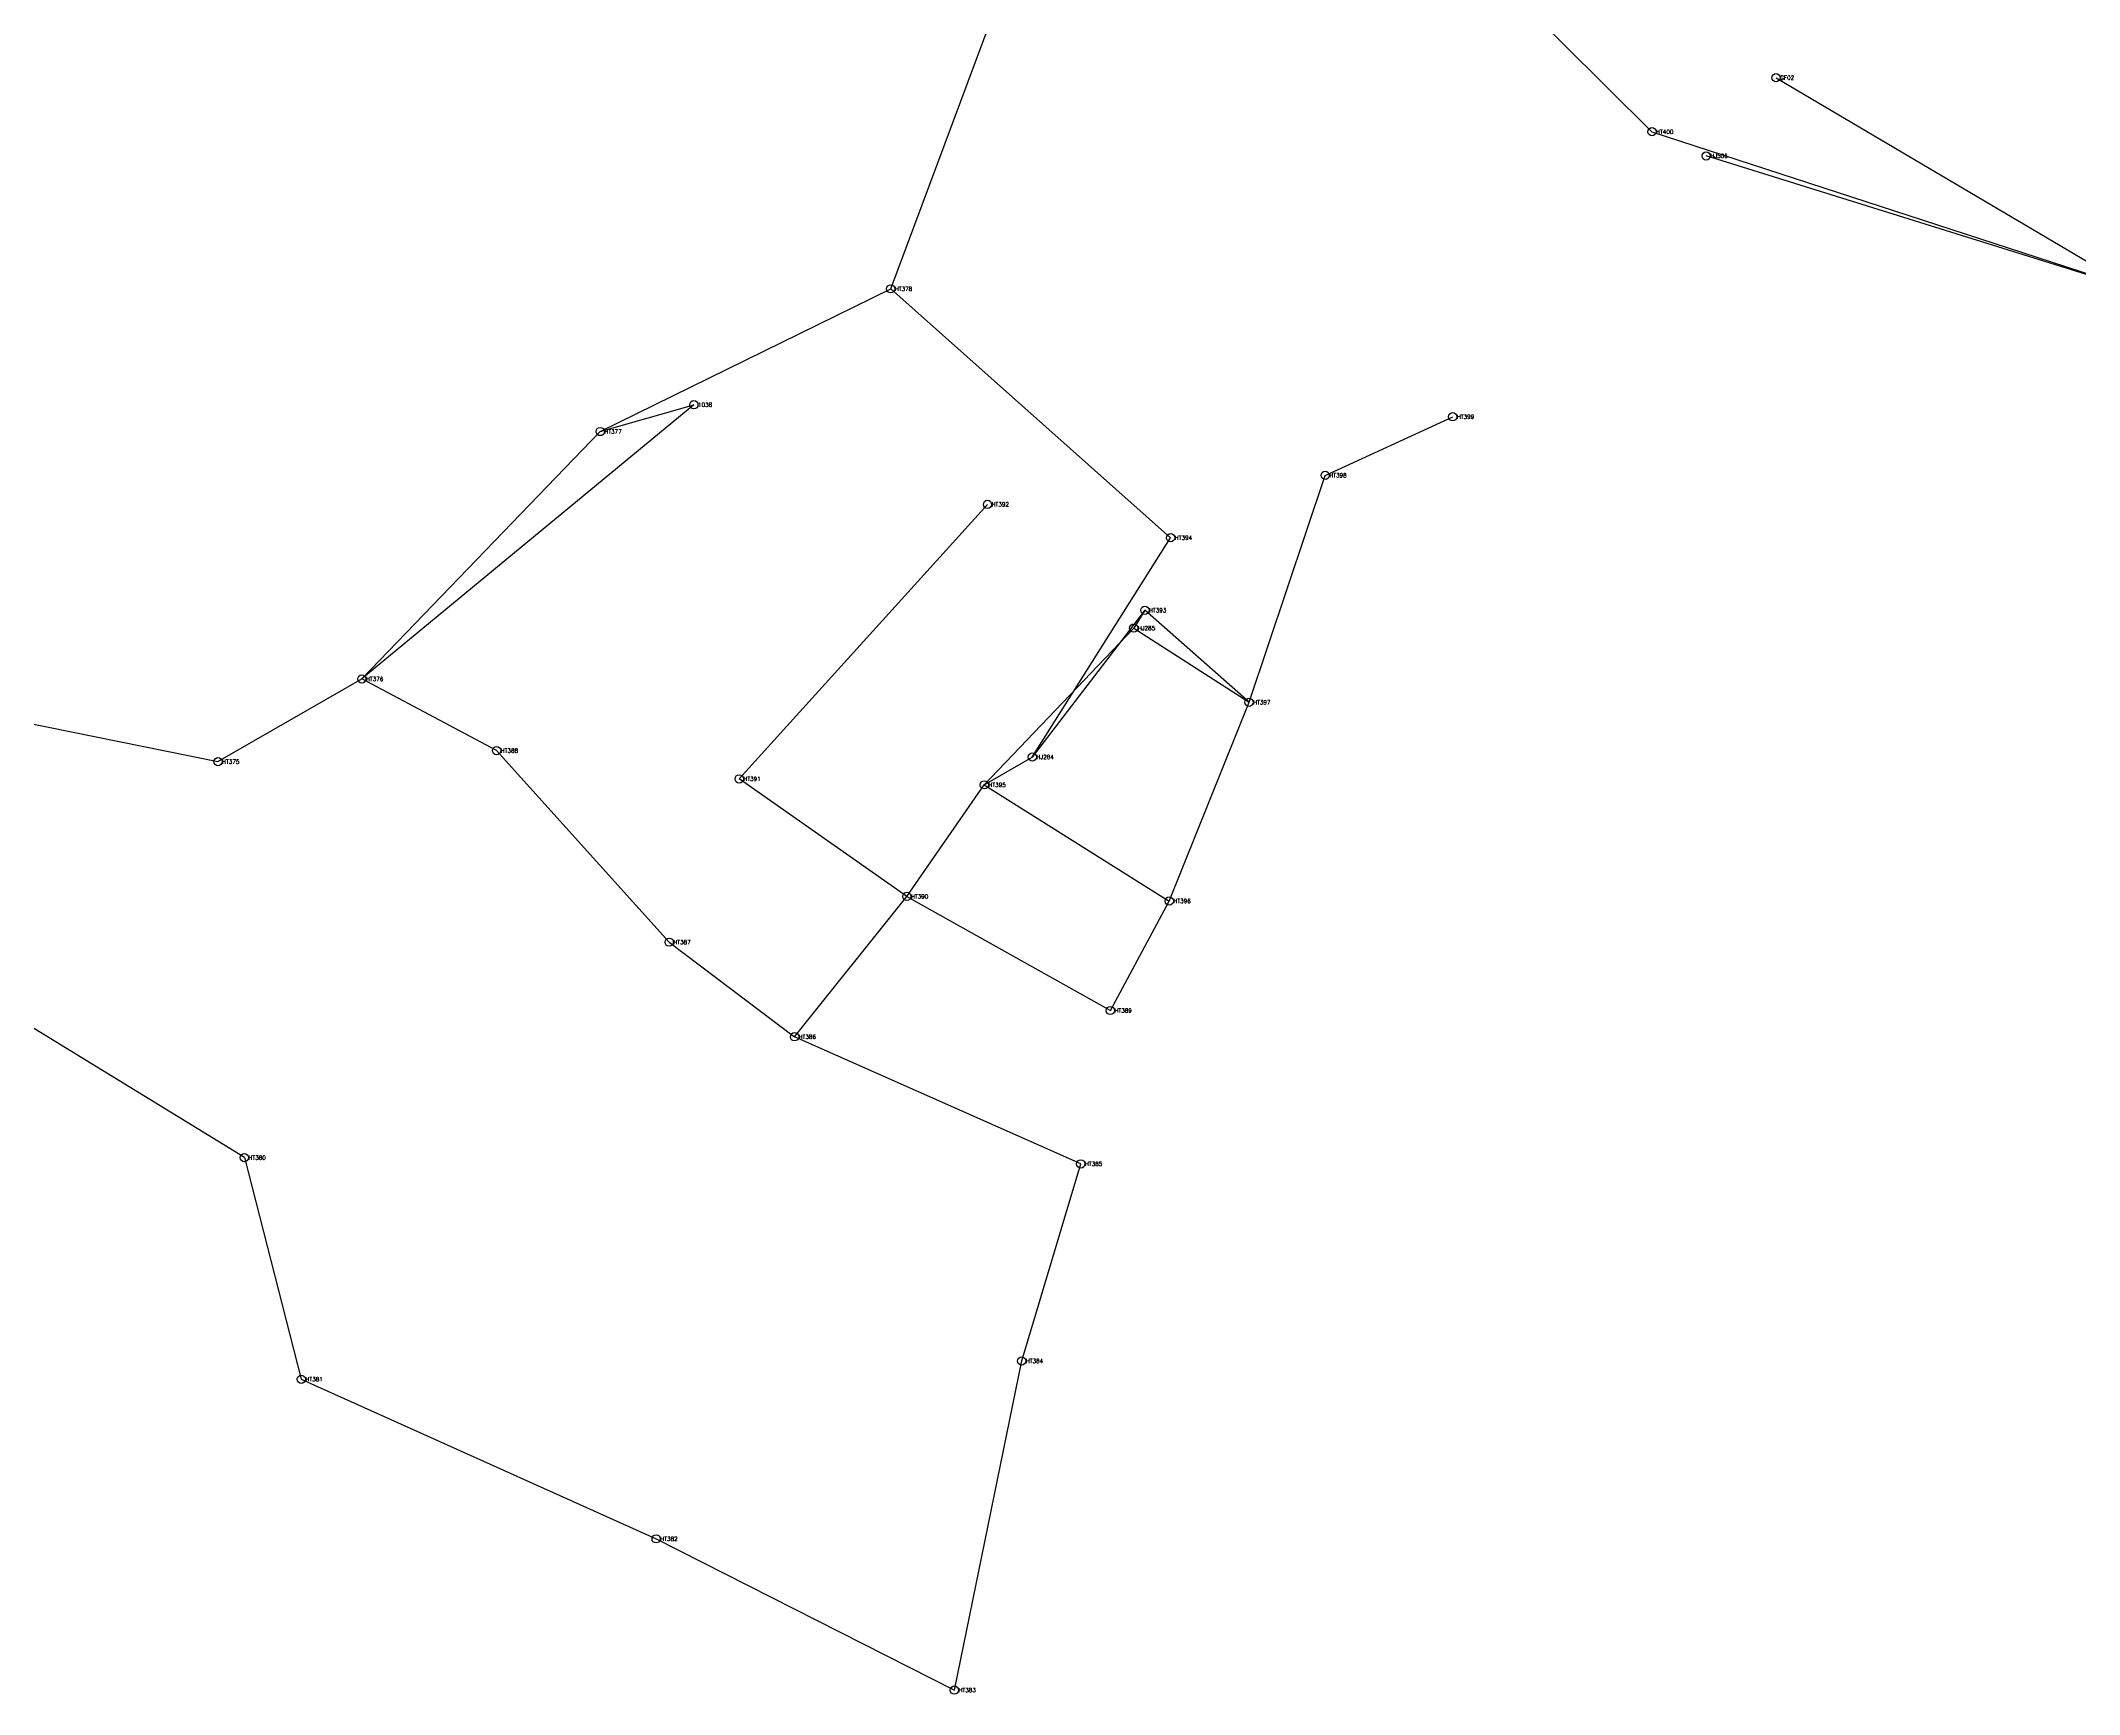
# Model space of a CAD drawing. Extents: x 249003 to 251270, y 2746050 to 2748778.
# Drawn here: x 249688.1 to 250181.7, y 2746355.8 to 2746756.1 of the extents above; entities that cross this region are included whole.
import ezdxf

# ---------------------------------------------------------------- set-up
doc = ezdxf.new("R2010")
doc.units = 0
doc.styles.get("Standard").update_dxf_attribs({"font": 'simplex'})

msp = doc.modelspace()

# ---------------------------------------------------------------- linework, layer by layer
at = {"color": 4}
for p, q in [((250078.211, 2746734.114), (250000.906, 2746810.878)), ((249893.882, 2746696.074), (249920.508, 2746767.352)), ((250108.264, 2746747.204), (250199.826, 2746693.118)), ((250078.211, 2746734.114), (250208.293, 2746691.74)), ((250208.293, 2746691.74), (250091.346, 2746728.259)), ((249823.54, 2746661.526), (249893.882, 2746696.074)), ((249961.669, 2746635.811), (249893.882, 2746696.074)), ((249846.214, 2746668.008), (249765.817, 2746601.61)), ((249823.54, 2746661.526), (249846.214, 2746668.008)), ((249999.086, 2746650.918), (250029.962, 2746665.105)), ((249765.817, 2746601.61), (249823.54, 2746661.526)), ((249980.646, 2746595.963), (249999.086, 2746650.918)), ((249857.204, 2746577.422), (249917.318, 2746643.883)), ((249928.172, 2746582.714), (249961.669, 2746635.811)), ((249916.545, 2746575.977), (249952.728, 2746613.923)), ((249955.429, 2746618.242), (249928.172, 2746582.714)), ((249955.429, 2746618.242), (249952.728, 2746613.923)), ((249952.728, 2746613.923), (249980.646, 2746595.963)), ((249980.646, 2746595.963), (249955.429, 2746618.242)), ((249730.971, 2746581.592), (249765.817, 2746601.61)), ((249798.44, 2746584.262), (249765.817, 2746601.61)), ((249654.754, 2746597.13), (249730.971, 2746581.592)), ((249961.327, 2746547.838), (249980.646, 2746595.963)), ((249840.242, 2746537.888), (249798.44, 2746584.262)), ((249916.545, 2746575.977), (249928.172, 2746582.714)), ((249897.785, 2746548.953), (249857.204, 2746577.422)), ((249897.785, 2746548.953), (249916.545, 2746575.977)), ((249916.545, 2746575.977), (249961.327, 2746547.838)), ((249870.592, 2746514.975), (249897.785, 2746548.953)), ((249897.785, 2746548.953), (249947.074, 2746521.335)), ((249947.074, 2746521.335), (249961.327, 2746547.838)), ((249737.364, 2746485.72), (249646.453, 2746541.443)), ((249840.242, 2746537.888), (249870.592, 2746514.975)), ((249939.907, 2746484.193), (249870.592, 2746514.975)), ((249737.364, 2746485.72), (249751.16, 2746432.051)), ((249925.604, 2746436.474), (249939.907, 2746484.193)), ((249909.297, 2746356.789), (249925.604, 2746436.474)), ((249751.16, 2746432.051), (249837.077, 2746393.409)), ((249837.077, 2746393.409), (249909.297, 2746356.789))]:
    msp.add_line(p, q, dxfattribs=at)
for centre in [(250108.264, 2746747.204), (250078.211, 2746734.114), (250091.346, 2746728.259), (249893.882, 2746696.074), (249846.214, 2746668.008), (250029.962, 2746665.105), (249823.54, 2746661.526), (249999.086, 2746650.918), (249917.318, 2746643.883), (249961.669, 2746635.811), (249955.429, 2746618.242), (249952.728, 2746613.923), (249765.817, 2746601.61), (249980.646, 2746595.963), (249798.44, 2746584.262), (249730.971, 2746581.592), (249928.172, 2746582.714), (249857.204, 2746577.422), (249916.545, 2746575.977), (249897.785, 2746548.953), (249961.327, 2746547.838), (249840.242, 2746537.888), (249947.074, 2746521.335), (249870.592, 2746514.975), (249737.364, 2746485.72), (249939.907, 2746484.193), (249925.604, 2746436.474), (249751.16, 2746432.051), (249837.077, 2746393.409), (249909.297, 2746356.789)]:
    msp.add_circle(centre, 1)

# ---------------------------------------------------------------- texts
at = {"color": 5}
for s, p in [('GF02', (250109.264, 2746746.704)), ('HT400', (250079.211, 2746733.614)), ('HJ506', (250092.346, 2746727.759)), ('HT378', (249894.882, 2746695.574)), ('1038', (249847.214, 2746667.508)), ('HT399', (250030.962, 2746664.605)), ('HT377', (249824.54, 2746661.026)), ('HT398', (250000.086, 2746650.418)), ('HT392', (249918.318, 2746643.383)), ('HT394', (249962.669, 2746635.311)), ('HJ285', (249953.728, 2746613.423)), ('HT393', (249956.429, 2746617.742)), ('HT376', (249766.817, 2746601.11)), ('HT397', (249981.646, 2746595.463)), ('HT388', (249799.44, 2746583.762)), ('HT375', (249731.971, 2746581.092)), ('HJ284', (249929.172, 2746582.214)), ('HT391', (249858.204, 2746576.922)), ('HT395', (249917.545, 2746575.477)), ('HT390', (249898.785, 2746548.453)), ('HT396', (249962.327, 2746547.338)), ('HT387', (249841.242, 2746537.388)), ('HT389', (249948.074, 2746520.835)), ('HT386', (249871.592, 2746514.475)), ('HT380', (249738.364, 2746485.22)), ('HT385', (249940.907, 2746483.693)), ('HT384', (249926.604, 2746435.974)), ('HT381', (249752.16, 2746431.551)), ('HT382', (249838.077, 2746392.909)), ('HT383', (249910.297, 2746356.289))]:
    msp.add_text(s, height=1, dxfattribs=at).set_placement(p)

doc.saveas('drawing.dxf')
